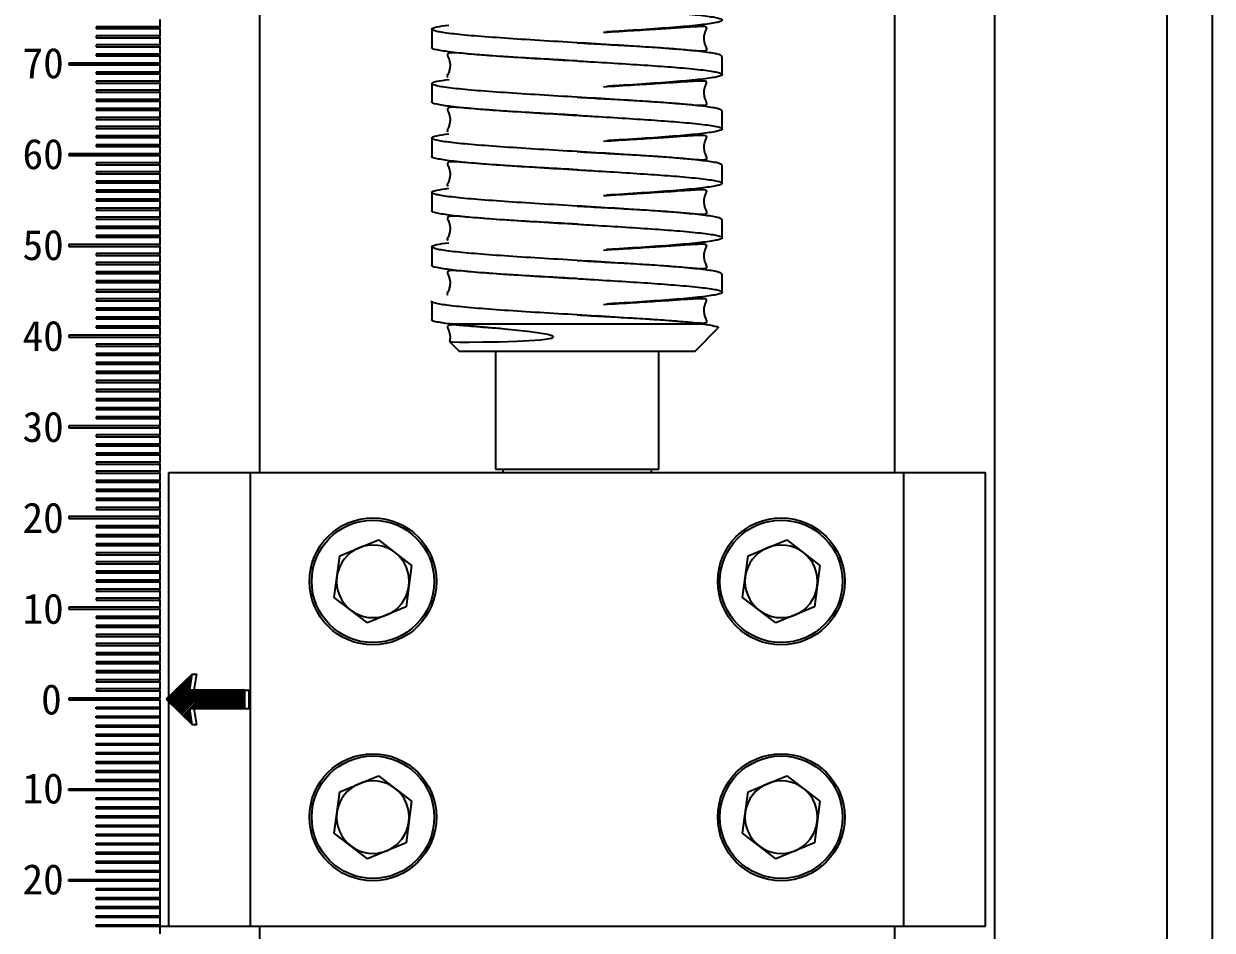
# Model space of a CAD drawing. Header units: millimetres. Extents: x 2312 to 3992, y 755 to 1943.
# Drawn here: x 3418.8 to 3497.2, y 1429.6 to 1489.4 of the extents above; entities that cross this region are included whole.
import ezdxf

# ---------------------------------------------------------------- set-up
doc = ezdxf.new("R2010")
doc.units = ezdxf.units.MM
doc.layers.add('AM_8', color=1, linetype='Continuous', lineweight=25)
doc.styles.get("Standard").update_dxf_attribs({"font": 'arial.ttf'})

msp = doc.modelspace()

# ---------------------------------------------------------------- hatches: boundary and pattern name
at = {"layer": 'AM_8'}
h = msp.add_hatch(dxfattribs=at)
h.set_pattern_fill('_U', color=256, scale=0.1, angle=45, style=0, pattern_type=0)
h.set_pattern_definition([(45, (-14354.35468, -4553.92175), (-0.0707106781, 0.0707106781), [])])
h.paths.add_polyline_path([(3429.906, 1446.524), (3428.189, 1444.859), (3429.906, 1443.195), (3429.744, 1444.261), (3433.372, 1444.261), (3433.372, 1445.458), (3429.744, 1445.458)])

# ---------------------------------------------------------------- linework, layer by layer
at = {"color": 7, "linetype": 'Continuous', "lineweight": 25}
for p, q in [((3494.196, 1513.111), (3494.196, 1369.471)), ((3497.189, 1513.111), (3497.189, 1369.471)), ((3482.825, 1503.499), (3482.825, 1386.265)), ((3434.346, 1502.338), (3434.346, 1459.822)), ((3476.241, 1502.338), (3476.241, 1459.822)), ((3427.763, 1489.71), (3427.763, 1489.231)), ((3427.763, 1489.231), (3423.573, 1489.231)), ((3423.573, 1489.231), (3423.573, 1489.111)), ((3423.573, 1489.111), (3427.763, 1489.111)), ((3427.763, 1489.111), (3427.763, 1489.231)), ((3427.763, 1489.111), (3427.763, 1488.633)), ((3445.718, 1489.076), (3445.718, 1487.879)), ((3427.763, 1488.633), (3423.573, 1488.633)), ((3423.573, 1488.633), (3423.573, 1488.513)), ((3423.573, 1488.513), (3427.763, 1488.513)), ((3427.763, 1488.034), (3423.573, 1488.034)), ((3423.573, 1488.034), (3423.573, 1487.914)), ((3423.573, 1487.914), (3427.763, 1487.914)), ((3427.763, 1488.513), (3427.763, 1488.633)), ((3427.763, 1488.513), (3427.763, 1488.034)), ((3427.763, 1487.914), (3427.763, 1488.034)), ((3427.763, 1487.914), (3427.763, 1487.436)), ((3427.763, 1487.436), (3423.573, 1487.436)), ((3423.573, 1487.436), (3423.573, 1487.316)), ((3423.573, 1487.316), (3427.763, 1487.316)), ((3427.763, 1487.316), (3427.763, 1487.436)), ((3427.763, 1487.316), (3427.763, 1486.837)), ((3464.87, 1486.084), (3464.87, 1487.281)), ((3427.763, 1486.837), (3421.778, 1486.837)), ((3421.778, 1486.837), (3421.778, 1486.717)), ((3421.778, 1486.717), (3427.763, 1486.717)), ((3427.763, 1486.717), (3427.763, 1486.837)), ((3427.763, 1486.717), (3427.763, 1486.239)), ((3427.763, 1486.239), (3423.573, 1486.239)), ((3423.573, 1486.239), (3423.573, 1486.119)), ((3423.573, 1486.119), (3427.763, 1486.119)), ((3427.763, 1485.64), (3423.573, 1485.64)), ((3423.573, 1485.64), (3423.573, 1485.52)), ((3427.763, 1486.119), (3427.763, 1486.239)), ((3427.763, 1486.119), (3427.763, 1485.64)), ((3427.763, 1485.52), (3427.763, 1485.64)), ((3423.573, 1485.52), (3427.763, 1485.52)), ((3427.763, 1485.042), (3423.573, 1485.042)), ((3423.573, 1485.042), (3423.573, 1484.922)), ((3423.573, 1484.922), (3427.763, 1484.922)), ((3427.763, 1485.52), (3427.763, 1485.042)), ((3427.763, 1484.922), (3427.763, 1485.042)), ((3427.763, 1484.922), (3427.763, 1484.443)), ((3445.718, 1485.485), (3445.718, 1484.288)), ((3427.763, 1484.443), (3423.573, 1484.443)), ((3423.573, 1484.443), (3423.573, 1484.323)), ((3423.573, 1484.323), (3427.763, 1484.323)), ((3427.763, 1484.323), (3427.763, 1484.443)), ((3427.763, 1484.323), (3427.763, 1483.845)), ((3427.763, 1483.845), (3423.573, 1483.845)), ((3423.573, 1483.845), (3423.573, 1483.725)), ((3423.573, 1483.725), (3427.763, 1483.725)), ((3427.763, 1483.246), (3423.573, 1483.246)), ((3423.573, 1483.246), (3423.573, 1483.126)), ((3427.763, 1483.725), (3427.763, 1483.845)), ((3427.763, 1483.725), (3427.763, 1483.246)), ((3427.763, 1483.126), (3427.763, 1483.246)), ((3464.87, 1482.493), (3464.87, 1483.69)), ((3423.573, 1483.126), (3427.763, 1483.126)), ((3427.763, 1482.648), (3423.573, 1482.648)), ((3423.573, 1482.648), (3423.573, 1482.528)), ((3423.573, 1482.528), (3427.763, 1482.528)), ((3427.763, 1483.126), (3427.763, 1482.648)), ((3427.763, 1482.528), (3427.763, 1482.648)), ((3427.763, 1482.528), (3427.763, 1482.049)), ((3427.763, 1482.049), (3423.573, 1482.049)), ((3423.573, 1482.049), (3423.573, 1481.929)), ((3423.573, 1481.929), (3427.763, 1481.929)), ((3427.763, 1481.929), (3427.763, 1482.049)), ((3427.763, 1481.929), (3427.763, 1481.451)), ((3445.718, 1481.894), (3445.718, 1480.697)), ((3427.763, 1480.852), (3421.778, 1480.852)), ((3421.778, 1480.852), (3421.778, 1480.732)), ((3427.763, 1481.451), (3423.573, 1481.451)), ((3423.573, 1481.451), (3423.573, 1481.331)), ((3423.573, 1481.331), (3427.763, 1481.331)), ((3427.763, 1481.331), (3427.763, 1481.451)), ((3427.763, 1481.331), (3427.763, 1480.852)), ((3427.763, 1480.732), (3427.763, 1480.852)), ((3421.778, 1480.732), (3427.763, 1480.732)), ((3427.763, 1480.254), (3423.573, 1480.254)), ((3423.573, 1480.254), (3423.573, 1480.134)), ((3423.573, 1480.134), (3427.763, 1480.134)), ((3427.763, 1480.732), (3427.763, 1480.254)), ((3427.763, 1480.134), (3427.763, 1480.254)), ((3427.763, 1480.134), (3427.763, 1479.655)), ((3464.87, 1478.902), (3464.87, 1480.099)), ((3427.763, 1479.655), (3423.573, 1479.655)), ((3423.573, 1479.655), (3423.573, 1479.535)), ((3423.573, 1479.535), (3427.763, 1479.535)), ((3427.763, 1479.535), (3427.763, 1479.655)), ((3427.763, 1479.535), (3427.763, 1479.057)), ((3427.763, 1479.057), (3423.573, 1479.057)), ((3423.573, 1479.057), (3423.573, 1478.937)), ((3423.573, 1478.937), (3427.763, 1478.937)), ((3427.763, 1478.937), (3427.763, 1479.057)), ((3427.763, 1478.937), (3427.763, 1478.458)), ((3427.763, 1478.458), (3423.573, 1478.458)), ((3423.573, 1478.458), (3423.573, 1478.338)), ((3423.573, 1478.338), (3427.763, 1478.338)), ((3427.763, 1477.86), (3423.573, 1477.86)), ((3423.573, 1477.86), (3423.573, 1477.74)), ((3423.573, 1477.74), (3427.763, 1477.74)), ((3427.763, 1478.338), (3427.763, 1478.458)), ((3427.763, 1478.338), (3427.763, 1477.86)), ((3427.763, 1477.74), (3427.763, 1477.86)), ((3427.763, 1477.74), (3427.763, 1477.261)), ((3445.718, 1478.303), (3445.718, 1477.106)), ((3427.763, 1477.261), (3423.573, 1477.261)), ((3423.573, 1477.261), (3423.573, 1477.141)), ((3423.573, 1477.141), (3427.763, 1477.141)), ((3427.763, 1477.141), (3427.763, 1477.261)), ((3427.763, 1477.141), (3427.763, 1476.663)), ((3427.763, 1476.663), (3423.573, 1476.663)), ((3423.573, 1476.663), (3423.573, 1476.543)), ((3423.573, 1476.543), (3427.763, 1476.543)), ((3427.763, 1476.543), (3427.763, 1476.663)), ((3427.763, 1476.543), (3427.763, 1476.064)), ((3464.87, 1475.311), (3464.87, 1476.508)), ((3427.763, 1476.064), (3423.573, 1476.064)), ((3423.573, 1476.064), (3423.573, 1475.944)), ((3423.573, 1475.944), (3427.763, 1475.944)), ((3427.763, 1475.466), (3423.573, 1475.466)), ((3423.573, 1475.466), (3423.573, 1475.346)), ((3423.573, 1475.346), (3427.763, 1475.346)), ((3427.763, 1475.944), (3427.763, 1476.064)), ((3427.763, 1475.944), (3427.763, 1475.466)), ((3427.763, 1475.346), (3427.763, 1475.466)), ((3427.763, 1475.346), (3427.763, 1474.867)), ((3427.763, 1474.867), (3421.778, 1474.867)), ((3421.778, 1474.867), (3421.778, 1474.747)), ((3421.778, 1474.747), (3427.763, 1474.747)), ((3427.763, 1474.747), (3427.763, 1474.867)), ((3427.763, 1474.747), (3427.763, 1474.269)), ((3445.718, 1474.712), (3445.718, 1473.515)), ((3427.763, 1474.269), (3423.573, 1474.269)), ((3423.573, 1474.269), (3423.573, 1474.149)), ((3423.573, 1474.149), (3427.763, 1474.149)), ((3427.763, 1474.149), (3427.763, 1474.269)), ((3427.763, 1474.149), (3427.763, 1473.67)), ((3427.763, 1473.67), (3423.573, 1473.67)), ((3423.573, 1473.67), (3423.573, 1473.55)), ((3423.573, 1473.55), (3427.763, 1473.55)), ((3427.763, 1473.072), (3423.573, 1473.072)), ((3423.573, 1473.072), (3423.573, 1472.952)), ((3427.763, 1473.55), (3427.763, 1473.67)), ((3427.763, 1473.55), (3427.763, 1473.072)), ((3427.763, 1472.952), (3427.763, 1473.072)), ((3423.573, 1472.952), (3427.763, 1472.952)), ((3427.763, 1472.473), (3423.573, 1472.473)), ((3423.573, 1472.473), (3423.573, 1472.353)), ((3423.573, 1472.353), (3427.763, 1472.353)), ((3427.763, 1472.952), (3427.763, 1472.473)), ((3427.763, 1472.353), (3427.763, 1472.473)), ((3427.763, 1472.353), (3427.763, 1471.875)), ((3464.87, 1471.72), (3464.87, 1472.917)), ((3427.763, 1471.875), (3423.573, 1471.875)), ((3423.573, 1471.875), (3423.573, 1471.755)), ((3423.573, 1471.755), (3427.763, 1471.755)), ((3427.763, 1471.755), (3427.763, 1471.875)), ((3427.763, 1471.755), (3427.763, 1471.276)), ((3427.763, 1471.276), (3423.573, 1471.276)), ((3423.573, 1471.276), (3423.573, 1471.156)), ((3423.573, 1471.156), (3427.763, 1471.156)), ((3427.763, 1470.678), (3423.573, 1470.678)), ((3423.573, 1470.678), (3423.573, 1470.558)), ((3427.763, 1471.156), (3427.763, 1471.276)), ((3427.763, 1471.156), (3427.763, 1470.678)), ((3427.763, 1470.558), (3427.763, 1470.678)), ((3445.718, 1471.121), (3445.718, 1469.924)), ((3423.573, 1470.558), (3427.763, 1470.558)), ((3427.763, 1470.079), (3423.573, 1470.079)), ((3423.573, 1470.079), (3423.573, 1469.959)), ((3423.573, 1469.959), (3427.763, 1469.959)), ((3427.763, 1470.558), (3427.763, 1470.079)), ((3427.763, 1469.959), (3427.763, 1470.079)), ((3427.763, 1469.959), (3427.763, 1469.481)), ((3427.763, 1469.481), (3423.573, 1469.481)), ((3423.573, 1469.481), (3423.573, 1469.361)), ((3423.573, 1469.361), (3427.763, 1469.361)), ((3427.763, 1469.361), (3427.763, 1469.481)), ((3427.763, 1469.361), (3427.763, 1468.882)), ((3446.998, 1469.626), (3463.585, 1469.626)), ((3463.074, 1467.83), (3464.584, 1469.34)), ((3427.763, 1468.882), (3421.778, 1468.882)), ((3421.778, 1468.882), (3421.778, 1468.762)), ((3421.778, 1468.762), (3427.763, 1468.762)), ((3427.763, 1468.284), (3423.573, 1468.284)), ((3423.573, 1468.284), (3423.573, 1468.164)), ((3427.763, 1468.762), (3427.763, 1468.882)), ((3427.763, 1468.762), (3427.763, 1468.284)), ((3427.763, 1468.164), (3427.763, 1468.284)), ((3446.896, 1468.448), (3447.513, 1467.83)), ((3423.573, 1468.164), (3427.763, 1468.164)), ((3427.763, 1467.685), (3423.573, 1467.685)), ((3423.573, 1467.685), (3423.573, 1467.565)), ((3423.573, 1467.565), (3427.763, 1467.565)), ((3427.763, 1468.164), (3427.763, 1467.685)), ((3427.763, 1467.565), (3427.763, 1467.685)), ((3427.763, 1467.565), (3427.763, 1467.087)), ((3447.513, 1467.83), (3455.294, 1467.83)), ((3449.907, 1467.83), (3449.907, 1460.05)), ((3455.294, 1467.83), (3463.074, 1467.83)), ((3460.68, 1460.05), (3460.68, 1467.83)), ((3427.763, 1467.087), (3423.573, 1467.087)), ((3423.573, 1467.087), (3423.573, 1466.967)), ((3423.573, 1466.967), (3427.763, 1466.967)), ((3427.763, 1466.967), (3427.763, 1467.087)), ((3427.763, 1466.967), (3427.763, 1466.488)), ((3427.763, 1466.488), (3423.573, 1466.488)), ((3423.573, 1466.488), (3423.573, 1466.368)), ((3423.573, 1466.368), (3427.763, 1466.368)), ((3427.763, 1466.368), (3427.763, 1466.488)), ((3427.763, 1466.368), (3427.763, 1465.89)), ((3427.763, 1465.89), (3423.573, 1465.89)), ((3423.573, 1465.89), (3423.573, 1465.77)), ((3423.573, 1465.77), (3427.763, 1465.77)), ((3427.763, 1465.291), (3423.573, 1465.291)), ((3423.573, 1465.291), (3423.573, 1465.171)), ((3423.573, 1465.171), (3427.763, 1465.171)), ((3427.763, 1465.77), (3427.763, 1465.89)), ((3427.763, 1465.77), (3427.763, 1465.291)), ((3427.763, 1465.171), (3427.763, 1465.291)), ((3427.763, 1465.171), (3427.763, 1464.693)), ((3427.763, 1464.693), (3423.573, 1464.693)), ((3423.573, 1464.693), (3423.573, 1464.573)), ((3423.573, 1464.573), (3427.763, 1464.573)), ((3427.763, 1464.573), (3427.763, 1464.693)), ((3427.763, 1464.573), (3427.763, 1464.094)), ((3427.763, 1464.094), (3423.573, 1464.094)), ((3423.573, 1464.094), (3423.573, 1463.974)), ((3423.573, 1463.974), (3427.763, 1463.974)), ((3427.763, 1463.974), (3427.763, 1464.094)), ((3427.763, 1463.974), (3427.763, 1463.496)), ((3427.763, 1462.897), (3421.778, 1462.897)), ((3421.778, 1462.897), (3421.778, 1462.777)), ((3427.763, 1463.496), (3423.573, 1463.496)), ((3423.573, 1463.496), (3423.573, 1463.376)), ((3423.573, 1463.376), (3427.763, 1463.376)), ((3427.763, 1463.376), (3427.763, 1463.496)), ((3427.763, 1463.376), (3427.763, 1462.897)), ((3427.763, 1462.777), (3427.763, 1462.897)), ((3421.778, 1462.777), (3427.763, 1462.777)), ((3427.763, 1462.299), (3423.573, 1462.299)), ((3423.573, 1462.299), (3423.573, 1462.179)), ((3423.573, 1462.179), (3427.763, 1462.179)), ((3427.763, 1462.777), (3427.763, 1462.299)), ((3427.763, 1462.179), (3427.763, 1462.299)), ((3427.763, 1462.179), (3427.763, 1461.7)), ((3427.763, 1461.7), (3423.573, 1461.7)), ((3423.573, 1461.7), (3423.573, 1461.58)), ((3423.573, 1461.58), (3427.763, 1461.58)), ((3427.763, 1461.58), (3427.763, 1461.7)), ((3427.763, 1461.58), (3427.763, 1461.102)), ((3427.763, 1461.102), (3423.573, 1461.102)), ((3423.573, 1461.102), (3423.573, 1460.982)), ((3423.573, 1460.982), (3427.763, 1460.982)), ((3427.763, 1460.503), (3423.573, 1460.503)), ((3423.573, 1460.503), (3423.573, 1460.383)), ((3427.763, 1460.982), (3427.763, 1461.102)), ((3427.763, 1460.982), (3427.763, 1460.503)), ((3427.763, 1460.383), (3427.763, 1460.503)), ((3423.573, 1460.383), (3427.763, 1460.383)), ((3427.763, 1459.905), (3423.573, 1459.905)), ((3423.573, 1459.905), (3423.573, 1459.785)), ((3423.573, 1459.785), (3427.763, 1459.785)), ((3427.763, 1460.383), (3427.763, 1459.905)), ((3427.763, 1459.785), (3427.763, 1459.905)), ((3427.763, 1459.785), (3427.763, 1459.306)), ((3428.361, 1445.027), (3428.361, 1459.822)), ((3428.361, 1459.822), (3433.748, 1459.822)), ((3433.748, 1429.897), (3433.748, 1459.822)), ((3433.748, 1459.822), (3476.84, 1459.822)), ((3449.907, 1460.05), (3455.294, 1460.05)), ((3450.386, 1460.05), (3450.386, 1459.75)), ((3455.294, 1460.05), (3460.68, 1460.05)), ((3460.202, 1459.75), (3460.202, 1460.05)), ((3476.84, 1429.897), (3476.84, 1459.822)), ((3476.84, 1459.822), (3482.226, 1459.822)), ((3482.226, 1429.897), (3482.226, 1459.822)), ((3427.763, 1459.306), (3423.573, 1459.306)), ((3423.573, 1459.306), (3423.573, 1459.186)), ((3423.573, 1459.186), (3427.763, 1459.186)), ((3427.763, 1459.186), (3427.763, 1459.306)), ((3427.763, 1459.186), (3427.763, 1458.708)), ((3427.763, 1458.708), (3423.573, 1458.708)), ((3423.573, 1458.708), (3423.573, 1458.588)), ((3423.573, 1458.588), (3427.763, 1458.588)), ((3427.763, 1458.109), (3423.573, 1458.109)), ((3423.573, 1458.109), (3423.573, 1457.989)), ((3427.763, 1458.588), (3427.763, 1458.708)), ((3427.763, 1458.588), (3427.763, 1458.109)), ((3427.763, 1457.989), (3427.763, 1458.109)), ((3423.573, 1457.989), (3427.763, 1457.989)), ((3427.763, 1457.511), (3423.573, 1457.511)), ((3423.573, 1457.511), (3423.573, 1457.391)), ((3423.573, 1457.391), (3427.763, 1457.391)), ((3427.763, 1457.989), (3427.763, 1457.511)), ((3427.763, 1457.391), (3427.763, 1457.511)), ((3427.763, 1457.391), (3427.763, 1456.912)), ((3427.763, 1456.912), (3421.778, 1456.912)), ((3421.778, 1456.912), (3421.778, 1456.792)), ((3421.778, 1456.792), (3427.763, 1456.792)), ((3427.763, 1456.792), (3427.763, 1456.912)), ((3427.763, 1456.792), (3427.763, 1456.314)), ((3427.763, 1456.314), (3423.573, 1456.314)), ((3423.573, 1456.314), (3423.573, 1456.194)), ((3423.573, 1456.194), (3427.763, 1456.194)), ((3427.763, 1456.194), (3427.763, 1456.314)), ((3427.763, 1456.194), (3427.763, 1455.715)), ((3427.763, 1455.715), (3423.573, 1455.715)), ((3423.573, 1455.715), (3423.573, 1455.595)), ((3423.573, 1455.595), (3427.763, 1455.595)), ((3427.763, 1455.117), (3423.573, 1455.117)), ((3423.573, 1455.117), (3423.573, 1454.997)), ((3423.573, 1454.997), (3427.763, 1454.997)), ((3427.763, 1455.595), (3427.763, 1455.715)), ((3427.763, 1455.595), (3427.763, 1455.117)), ((3427.763, 1454.997), (3427.763, 1455.117)), ((3427.763, 1454.997), (3427.763, 1454.518)), ((3439.636, 1454.325), (3442.191, 1455.38)), ((3442.191, 1455.38), (3444.382, 1453.695)), ((3466.569, 1454.325), (3469.123, 1455.38)), ((3469.123, 1455.38), (3471.315, 1453.695)), ((3427.763, 1454.518), (3423.573, 1454.518)), ((3423.573, 1454.518), (3423.573, 1454.398)), ((3423.573, 1454.398), (3427.763, 1454.398)), ((3427.763, 1454.398), (3427.763, 1454.518)), ((3427.763, 1454.398), (3427.763, 1453.92)), ((3439.273, 1451.584), (3439.636, 1454.325)), ((3466.205, 1451.584), (3466.569, 1454.325)), ((3427.763, 1453.92), (3423.573, 1453.92)), ((3423.573, 1453.92), (3423.573, 1453.8)), ((3423.573, 1453.8), (3427.763, 1453.8)), ((3427.763, 1453.8), (3427.763, 1453.92)), ((3427.763, 1453.8), (3427.763, 1453.321)), ((3444.382, 1453.695), (3444.019, 1450.955)), ((3471.315, 1453.695), (3470.952, 1450.955)), ((3427.763, 1453.321), (3423.573, 1453.321)), ((3423.573, 1453.321), (3423.573, 1453.201)), ((3423.573, 1453.201), (3427.763, 1453.201)), ((3427.763, 1452.723), (3423.573, 1452.723)), ((3423.573, 1452.723), (3423.573, 1452.603)), ((3423.573, 1452.603), (3427.763, 1452.603)), ((3427.763, 1453.201), (3427.763, 1453.321)), ((3427.763, 1453.201), (3427.763, 1452.723)), ((3427.763, 1452.603), (3427.763, 1452.723)), ((3427.763, 1452.603), (3427.763, 1452.124)), ((3427.763, 1452.124), (3423.573, 1452.124)), ((3423.573, 1452.124), (3423.573, 1452.004)), ((3423.573, 1452.004), (3427.763, 1452.004)), ((3427.763, 1452.004), (3427.763, 1452.124)), ((3427.763, 1452.004), (3427.763, 1451.526)), ((3427.763, 1451.526), (3423.573, 1451.526)), ((3423.573, 1451.526), (3423.573, 1451.406)), ((3423.573, 1451.406), (3427.763, 1451.406)), ((3427.763, 1451.406), (3427.763, 1451.526)), ((3427.763, 1451.406), (3427.763, 1450.927)), ((3441.464, 1449.899), (3439.273, 1451.584)), ((3468.397, 1449.899), (3466.205, 1451.584)), ((3427.763, 1450.927), (3421.778, 1450.927)), ((3421.778, 1450.927), (3421.778, 1450.807)), ((3421.778, 1450.807), (3427.763, 1450.807)), ((3427.763, 1450.329), (3423.573, 1450.329)), ((3423.573, 1450.329), (3423.573, 1450.209)), ((3427.763, 1450.807), (3427.763, 1450.927)), ((3427.763, 1450.807), (3427.763, 1450.329)), ((3427.763, 1450.209), (3427.763, 1450.329)), ((3444.019, 1450.955), (3441.464, 1449.899)), ((3470.952, 1450.955), (3468.397, 1449.899)), ((3423.573, 1450.209), (3427.763, 1450.209)), ((3427.763, 1449.73), (3423.573, 1449.73)), ((3423.573, 1449.73), (3423.573, 1449.61)), ((3423.573, 1449.61), (3427.763, 1449.61)), ((3427.763, 1450.209), (3427.763, 1449.73)), ((3427.763, 1449.61), (3427.763, 1449.73)), ((3427.763, 1449.61), (3427.763, 1449.132)), ((3427.763, 1449.132), (3423.573, 1449.132)), ((3423.573, 1449.132), (3423.573, 1449.012)), ((3423.573, 1449.012), (3427.763, 1449.012)), ((3427.763, 1449.012), (3427.763, 1449.132)), ((3427.763, 1449.012), (3427.763, 1448.533)), ((3427.763, 1448.533), (3423.573, 1448.533)), ((3423.573, 1448.533), (3423.573, 1448.413)), ((3423.573, 1448.413), (3427.763, 1448.413)), ((3427.763, 1447.935), (3423.573, 1447.935)), ((3423.573, 1447.935), (3423.573, 1447.815)), ((3427.763, 1448.413), (3427.763, 1448.533)), ((3427.763, 1448.413), (3427.763, 1447.935)), ((3427.763, 1447.815), (3427.763, 1447.935)), ((3423.573, 1447.815), (3427.763, 1447.815)), ((3427.763, 1447.336), (3423.573, 1447.336)), ((3423.573, 1447.336), (3423.573, 1447.216)), ((3423.573, 1447.216), (3427.763, 1447.216)), ((3427.763, 1447.815), (3427.763, 1447.336)), ((3427.763, 1447.216), (3427.763, 1447.336)), ((3427.763, 1447.216), (3427.763, 1446.738)), ((3427.763, 1446.738), (3423.573, 1446.738)), ((3423.573, 1446.738), (3423.573, 1446.618)), ((3423.573, 1446.618), (3427.763, 1446.618)), ((3427.763, 1446.618), (3427.763, 1446.738)), ((3427.763, 1446.618), (3427.763, 1446.139)), ((3429.906, 1446.524), (3428.189, 1444.859)), ((3429.744, 1445.458), (3429.906, 1446.524)), ((3429.906, 1446.524), (3430.206, 1446.524)), ((3430.043, 1445.458), (3430.206, 1446.524)), ((3427.763, 1446.139), (3423.573, 1446.139)), ((3423.573, 1446.139), (3423.573, 1446.019)), ((3423.573, 1446.019), (3427.763, 1446.019)), ((3427.763, 1446.019), (3427.763, 1446.139)), ((3427.763, 1446.019), (3427.763, 1445.541)), ((3427.763, 1444.942), (3421.778, 1444.942)), ((3421.778, 1444.942), (3421.778, 1444.822)), ((3421.778, 1444.822), (3427.763, 1444.822)), ((3427.763, 1445.541), (3423.573, 1445.541)), ((3423.573, 1445.541), (3423.573, 1445.421)), ((3423.573, 1445.421), (3427.763, 1445.421)), ((3427.763, 1445.421), (3427.763, 1445.541)), ((3427.763, 1445.421), (3427.763, 1444.942)), ((3427.763, 1444.822), (3427.763, 1444.942)), ((3427.763, 1444.822), (3427.763, 1444.344)), ((3428.189, 1444.859), (3429.906, 1443.195)), ((3433.372, 1445.458), (3429.744, 1445.458)), ((3433.372, 1444.261), (3433.372, 1445.458)), ((3433.372, 1445.458), (3433.671, 1445.458)), ((3433.671, 1444.261), (3433.671, 1445.458)), ((3423.573, 1444.344), (3427.763, 1444.344)), ((3423.573, 1444.224), (3423.573, 1444.344)), ((3427.763, 1444.224), (3423.573, 1444.224)), ((3427.763, 1444.344), (3427.763, 1444.224)), ((3427.763, 1444.224), (3427.763, 1443.745)), ((3428.361, 1429.897), (3428.361, 1444.692)), ((3429.744, 1444.261), (3433.372, 1444.261)), ((3429.906, 1443.195), (3429.744, 1444.261)), ((3430.206, 1443.195), (3430.043, 1444.261)), ((3433.372, 1444.261), (3433.671, 1444.261)), ((3423.573, 1443.745), (3427.763, 1443.745)), ((3423.573, 1443.625), (3423.573, 1443.745)), ((3427.763, 1443.625), (3423.573, 1443.625)), ((3427.763, 1443.745), (3427.763, 1443.625)), ((3427.763, 1443.625), (3427.763, 1443.147)), ((3423.573, 1443.147), (3427.763, 1443.147)), ((3423.573, 1443.027), (3423.573, 1443.147)), ((3427.763, 1443.027), (3423.573, 1443.027)), ((3423.573, 1442.548), (3427.763, 1442.548)), ((3423.573, 1442.428), (3423.573, 1442.548)), ((3427.763, 1442.428), (3423.573, 1442.428)), ((3427.763, 1443.147), (3427.763, 1443.027)), ((3427.763, 1443.027), (3427.763, 1442.548)), ((3427.763, 1442.548), (3427.763, 1442.428)), ((3427.763, 1442.428), (3427.763, 1441.95)), ((3429.906, 1443.195), (3430.206, 1443.195)), ((3423.573, 1441.95), (3427.763, 1441.95)), ((3423.573, 1441.83), (3423.573, 1441.95)), ((3427.763, 1441.83), (3423.573, 1441.83)), ((3427.763, 1441.95), (3427.763, 1441.83)), ((3427.763, 1441.83), (3427.763, 1441.351)), ((3423.573, 1441.351), (3427.763, 1441.351)), ((3423.573, 1441.231), (3423.573, 1441.351)), ((3427.763, 1441.231), (3423.573, 1441.231)), ((3427.763, 1441.351), (3427.763, 1441.231)), ((3427.763, 1441.231), (3427.763, 1440.753)), ((3423.573, 1440.753), (3427.763, 1440.753)), ((3423.573, 1440.633), (3423.573, 1440.753)), ((3427.763, 1440.633), (3423.573, 1440.633)), ((3423.573, 1440.154), (3427.763, 1440.154)), ((3423.573, 1440.034), (3423.573, 1440.154)), ((3427.763, 1440.753), (3427.763, 1440.633)), ((3427.763, 1440.633), (3427.763, 1440.154)), ((3427.763, 1440.154), (3427.763, 1440.034)), ((3427.763, 1440.034), (3423.573, 1440.034)), ((3423.573, 1439.556), (3427.763, 1439.556)), ((3423.573, 1439.436), (3423.573, 1439.556)), ((3427.763, 1439.436), (3423.573, 1439.436)), ((3427.763, 1440.034), (3427.763, 1439.556)), ((3427.763, 1439.556), (3427.763, 1439.436)), ((3427.763, 1439.436), (3427.763, 1438.957)), ((3439.636, 1438.764), (3442.191, 1439.819)), ((3442.191, 1439.819), (3444.382, 1438.134)), ((3466.569, 1438.764), (3469.123, 1439.819)), ((3469.123, 1439.819), (3471.315, 1438.134)), ((3421.778, 1438.957), (3427.763, 1438.957)), ((3421.778, 1438.837), (3421.778, 1438.957)), ((3427.763, 1438.837), (3421.778, 1438.837)), ((3427.763, 1438.957), (3427.763, 1438.837)), ((3427.763, 1438.837), (3427.763, 1438.359)), ((3439.273, 1436.023), (3439.636, 1438.764)), ((3466.205, 1436.023), (3466.569, 1438.764)), ((3423.573, 1438.359), (3427.763, 1438.359)), ((3423.573, 1438.239), (3423.573, 1438.359)), ((3427.763, 1438.239), (3423.573, 1438.239)), ((3423.573, 1437.76), (3427.763, 1437.76)), ((3423.573, 1437.64), (3423.573, 1437.76)), ((3427.763, 1438.359), (3427.763, 1438.239)), ((3427.763, 1438.239), (3427.763, 1437.76)), ((3427.763, 1437.76), (3427.763, 1437.64)), ((3444.382, 1438.134), (3444.019, 1435.394)), ((3471.315, 1438.134), (3470.952, 1435.394)), ((3427.763, 1437.64), (3423.573, 1437.64)), ((3423.573, 1437.162), (3427.763, 1437.162)), ((3423.573, 1437.042), (3423.573, 1437.162)), ((3427.763, 1437.042), (3423.573, 1437.042)), ((3427.763, 1437.64), (3427.763, 1437.162)), ((3427.763, 1437.162), (3427.763, 1437.042)), ((3427.763, 1437.042), (3427.763, 1436.563)), ((3423.573, 1436.563), (3427.763, 1436.563)), ((3423.573, 1436.443), (3423.573, 1436.563)), ((3427.763, 1436.443), (3423.573, 1436.443)), ((3427.763, 1436.563), (3427.763, 1436.443)), ((3427.763, 1436.443), (3427.763, 1435.965)), ((3423.573, 1435.965), (3427.763, 1435.965)), ((3423.573, 1435.845), (3423.573, 1435.965)), ((3427.763, 1435.845), (3423.573, 1435.845)), ((3423.573, 1435.366), (3427.763, 1435.366)), ((3423.573, 1435.246), (3423.573, 1435.366)), ((3427.763, 1435.965), (3427.763, 1435.845)), ((3427.763, 1435.845), (3427.763, 1435.366)), ((3427.763, 1435.366), (3427.763, 1435.246)), ((3441.464, 1434.338), (3439.273, 1436.023)), ((3444.019, 1435.394), (3441.464, 1434.338)), ((3468.397, 1434.338), (3466.205, 1436.023)), ((3470.952, 1435.394), (3468.397, 1434.338)), ((3427.763, 1435.246), (3423.573, 1435.246)), ((3423.573, 1434.768), (3427.763, 1434.768)), ((3423.573, 1434.648), (3423.573, 1434.768)), ((3427.763, 1434.648), (3423.573, 1434.648)), ((3427.763, 1435.246), (3427.763, 1434.768)), ((3427.763, 1434.768), (3427.763, 1434.648)), ((3427.763, 1434.648), (3427.763, 1434.169)), ((3423.573, 1434.169), (3427.763, 1434.169)), ((3423.573, 1434.049), (3423.573, 1434.169)), ((3427.763, 1434.049), (3423.573, 1434.049)), ((3427.763, 1434.169), (3427.763, 1434.049)), ((3427.763, 1434.049), (3427.763, 1433.571)), ((3423.573, 1433.571), (3427.763, 1433.571)), ((3423.573, 1433.451), (3423.573, 1433.571)), ((3427.763, 1433.451), (3423.573, 1433.451)), ((3427.763, 1433.571), (3427.763, 1433.451)), ((3427.763, 1433.451), (3427.763, 1432.972)), ((3421.778, 1432.972), (3427.763, 1432.972)), ((3421.778, 1432.852), (3421.778, 1432.972)), ((3427.763, 1432.852), (3421.778, 1432.852)), ((3423.573, 1432.374), (3427.763, 1432.374)), ((3423.573, 1432.254), (3423.573, 1432.374)), ((3427.763, 1432.254), (3423.573, 1432.254)), ((3427.763, 1432.972), (3427.763, 1432.852)), ((3427.763, 1432.852), (3427.763, 1432.374)), ((3427.763, 1432.374), (3427.763, 1432.254)), ((3427.763, 1432.254), (3427.763, 1431.775)), ((3423.573, 1431.775), (3427.763, 1431.775)), ((3423.573, 1431.655), (3423.573, 1431.775)), ((3427.763, 1431.655), (3423.573, 1431.655)), ((3427.763, 1431.775), (3427.763, 1431.655)), ((3427.763, 1431.655), (3427.763, 1431.177)), ((3423.573, 1431.177), (3427.763, 1431.177)), ((3423.573, 1431.057), (3423.573, 1431.177)), ((3427.763, 1431.057), (3423.573, 1431.057)), ((3427.763, 1431.177), (3427.763, 1431.057)), ((3427.763, 1431.057), (3427.763, 1430.578)), ((3423.573, 1430.578), (3427.763, 1430.578)), ((3423.573, 1430.458), (3423.573, 1430.578)), ((3427.763, 1430.458), (3423.573, 1430.458)), ((3423.573, 1429.98), (3427.763, 1429.98)), ((3423.573, 1429.86), (3423.573, 1429.98)), ((3427.763, 1430.578), (3427.763, 1430.458)), ((3427.763, 1430.458), (3427.763, 1429.98)), ((3427.763, 1429.98), (3427.763, 1429.86)), ((3427.763, 1429.897), (3482.226, 1429.897)), ((3428.361, 1429.897), (3433.748, 1429.897)), ((3434.346, 1429.897), (3434.346, 1387.426)), ((3476.241, 1429.897), (3476.241, 1387.426)), ((3476.84, 1429.897), (3482.226, 1429.897)), ((3427.763, 1429.86), (3423.573, 1429.86)), ((3427.763, 1429.86), (3427.763, 1429.381))]:
    msp.add_line(p, q, dxfattribs=at)
at = {"color": 7, "linetype": 'Continuous', "lineweight": 25, "flags": 128}
msp.add_lwpolyline([(3446.908, 1468.46), (3446.897, 1468.455), (3447.093, 1468.44), (3447.535, 1468.431), (3448.186, 1468.429), (3449.063, 1468.435), (3450.103, 1468.454), (3451.322, 1468.491), (3452.897, 1468.586), (3453.45, 1468.659), (3453.607, 1468.696), (3453.657, 1468.713), (3453.704, 1468.738), (3453.72, 1468.753), (3453.728, 1468.77), (3453.727, 1468.784), (3453.719, 1468.797), (3453.699, 1468.815), (3453.632, 1468.85), (3453.355, 1468.929), (3452.228, 1469.106), (3450.093, 1469.33), (3448.008, 1469.525), (3446.998, 1469.626), (3446.998, 1469.626)], dxfattribs=at)
at = {"color": 7, "linetype": 'Continuous', "lineweight": 25}
for centre, radius in [((3441.828, 1452.64), 4.19), ((3441.828, 1452.64), 4.04), ((3468.76, 1452.64), 4.19), ((3468.76, 1452.64), 4.04), ((3441.828, 1437.079), 4.189), ((3441.828, 1437.079), 4.04), ((3468.76, 1437.079), 4.189), ((3468.76, 1437.079), 4.04)]:
    msp.add_circle(centre, radius, dxfattribs=at)
for centre, start, end in [((3441.828, 1452.64), 52.44828, 112.44828), ((3468.76, 1452.64), 52.44828, 112.44828), ((3441.828, 1452.64), 112.44828, 172.44828), ((3441.828, 1452.64), 352.44828, 52.44828), ((3468.76, 1452.64), 112.44828, 172.44828), ((3468.76, 1452.64), 352.44828, 52.44828), ((3441.828, 1452.64), 172.44828, 232.44828), ((3468.76, 1452.64), 172.44828, 232.44828), ((3441.828, 1452.64), 292.44828, 352.44828), ((3468.76, 1452.64), 292.44828, 352.44828), ((3441.828, 1452.64), 232.44828, 292.44828), ((3468.76, 1452.64), 232.44828, 292.44828), ((3441.828, 1437.079), 112.44828, 172.44828), ((3441.828, 1437.079), 52.44828, 112.44828), ((3468.76, 1437.079), 112.44828, 172.44828), ((3468.76, 1437.079), 52.44828, 112.44828), ((3441.828, 1437.079), 352.44828, 52.44828), ((3468.76, 1437.079), 352.44828, 52.44828), ((3441.828, 1437.079), 172.44828, 232.44828), ((3468.76, 1437.079), 172.44828, 232.44828), ((3441.828, 1437.079), 292.44828, 352.44828), ((3468.76, 1437.079), 292.44828, 352.44828), ((3441.828, 1437.079), 232.44828, 292.44828), ((3468.76, 1437.079), 232.44828, 292.44828)]:
    msp.add_arc(centre, 2.394, start, end, dxfattribs=at)
for points, knots in [([(3445.718, 1491.47), (3445.718, 1491.47), (3445.609, 1491.42), (3445.989, 1491.322), (3446.892, 1491.171), (3448.449, 1491.022), (3450.45, 1490.873), (3452.786, 1490.722), (3454.841, 1490.601), (3456.761, 1490.485), (3458.526, 1490.378), (3460.45, 1490.251), (3462.22, 1490.117), (3463.682, 1489.974), (3464.65, 1489.826), (3464.98, 1489.674), (3464.65, 1489.527), (3463.682, 1489.375), (3462.144, 1489.226), (3460.131, 1489.077), (3458.427, 1488.966), (3457.419, 1488.906), (3457.243, 1488.895)], [0, 0, 0, 0, 0.000078, 0.05802, 0.116219, 0.17425, 0.23228, 0.290479, 0.348421, 0.375023, 0.424312, 0.473627, 0.522928, 0.581046, 0.639018, 0.697257, 0.7552, 0.813399, 0.871429, 0.929459, 0.987658, 1, 1, 1, 1]), ([(3464.869, 1487.281), (3464.806, 1487.331), (3464.679, 1487.432), (3463.673, 1487.58), (3462.144, 1487.73), (3460.137, 1487.88), (3457.8, 1488.028), (3455.295, 1488.18), (3452.786, 1488.328), (3450.451, 1488.479), (3448.445, 1488.628), (3446.906, 1488.777), (3445.935, 1488.928), (3445.618, 1489.076), (3445.883, 1489.219), (3446.539, 1489.309), (3446.836, 1489.35)], [0, 0, 0, 0, 0.0724783, 0.1447208, 0.2169559, 0.2893167, 0.361496, 0.434009, 0.5061518, 0.578614, 0.6508661, 0.7231181, 0.7955803, 0.8677231, 0.9402361, 1, 1, 1, 1]), ([(3455.293, 1488.18), (3455.899, 1488.144), (3457.111, 1488.074), (3458.848, 1487.981), (3460.461, 1487.883), (3461.88, 1487.778), (3463.003, 1487.673), (3463.652, 1487.626), (3463.85, 1487.672), (3463.861, 1487.779), (3463.83, 1487.874), (3463.764, 1488.014), (3463.717, 1488.156), (3463.673, 1488.34), (3463.664, 1488.561), (3463.708, 1488.769), (3463.739, 1488.866), (3463.775, 1488.961), (3463.821, 1489.061), (3463.853, 1489.155), (3463.823, 1489.219), (3463.679, 1489.249), (3463.355, 1489.247), (3462.786, 1489.216), (3461.902, 1489.156), (3460.651, 1489.072), (3459.011, 1488.969), (3457.715, 1488.889), (3457.032, 1488.847)], [0, 0, 0, 0, 0.066735, 0.133374, 0.200918, 0.269095, 0.336004, 0.396909, 0.450967, 0.475793, 0.498051, 0.514655, 0.521011, 0.526279, 0.541644, 0.548049, 0.551631, 0.556379, 0.570005, 0.589631, 0.615865, 0.649091, 0.689412, 0.736647, 0.791453, 0.853733, 0.923017, 1, 1, 1, 1]), ([(3445.718, 1487.879), (3445.718, 1487.879), (3445.609, 1487.829), (3445.989, 1487.731), (3446.892, 1487.58), (3448.449, 1487.431), (3450.45, 1487.282), (3452.786, 1487.131), (3454.841, 1487.01), (3456.761, 1486.894), (3458.526, 1486.787), (3460.45, 1486.66), (3462.22, 1486.526), (3463.682, 1486.383), (3464.65, 1486.235), (3464.98, 1486.083), (3464.65, 1485.936), (3463.682, 1485.784), (3462.144, 1485.635), (3460.131, 1485.486), (3458.427, 1485.375), (3457.419, 1485.315), (3457.243, 1485.304)], [0, 0, 0, 0, 0.000078, 0.05802, 0.116219, 0.17425, 0.23228, 0.290479, 0.348421, 0.375023, 0.424312, 0.473627, 0.522928, 0.581046, 0.639018, 0.697257, 0.7552, 0.813399, 0.871429, 0.929459, 0.987658, 1, 1, 1, 1]), ([(3455.293, 1486.983), (3454.58, 1487.022), (3453.137, 1487.103), (3451.088, 1487.218), (3449.241, 1487.337), (3447.742, 1487.473), (3446.905, 1487.542), (3446.699, 1487.435), (3446.761, 1487.298), (3446.852, 1487.063), (3446.892, 1486.928), (3446.919, 1486.755), (3446.915, 1486.574), (3446.883, 1486.398), (3446.825, 1486.218), (3446.749, 1486.056), (3446.704, 1485.956), (3446.77, 1485.934), (3446.798, 1485.925)], [0, 0, 0, 0, 0.126114, 0.2552756, 0.3866208, 0.519479, 0.6396053, 0.7460767, 0.8233041, 0.8329713, 0.8395511, 0.8525598, 0.8674865, 0.8769024, 0.8886457, 0.9212929, 0.9665357, 1, 1, 1, 1]), ([(3464.869, 1483.69), (3464.806, 1483.74), (3464.679, 1483.841), (3463.673, 1483.989), (3462.144, 1484.139), (3460.137, 1484.289), (3457.8, 1484.437), (3455.295, 1484.589), (3452.786, 1484.737), (3450.451, 1484.888), (3448.445, 1485.037), (3446.906, 1485.186), (3445.935, 1485.337), (3445.618, 1485.485), (3445.885, 1485.629), (3446.549, 1485.72), (3446.851, 1485.762)], [0, 0, 0, 0, 0.072393, 0.144551, 0.216701, 0.288977, 0.361071, 0.433499, 0.505557, 0.577934, 0.650101, 0.722268, 0.794645, 0.866703, 0.939131, 1, 1, 1, 1]), ([(3455.293, 1484.589), (3455.899, 1484.553), (3457.111, 1484.483), (3458.848, 1484.39), (3460.461, 1484.292), (3461.88, 1484.187), (3463.003, 1484.082), (3463.652, 1484.035), (3463.85, 1484.081), (3463.861, 1484.188), (3463.83, 1484.283), (3463.764, 1484.423), (3463.717, 1484.565), (3463.673, 1484.749), (3463.664, 1484.97), (3463.708, 1485.178), (3463.739, 1485.275), (3463.775, 1485.37), (3463.821, 1485.47), (3463.853, 1485.564), (3463.823, 1485.628), (3463.679, 1485.658), (3463.355, 1485.656), (3462.786, 1485.625), (3461.902, 1485.565), (3460.651, 1485.481), (3459.011, 1485.378), (3457.715, 1485.298), (3457.032, 1485.256)], [0, 0, 0, 0, 0.066735, 0.133374, 0.200918, 0.269095, 0.336004, 0.396909, 0.450967, 0.475793, 0.498051, 0.514655, 0.521011, 0.526279, 0.541644, 0.548049, 0.551631, 0.556379, 0.570005, 0.589631, 0.615865, 0.649091, 0.689412, 0.736647, 0.791453, 0.853733, 0.923017, 1, 1, 1, 1]), ([(3445.718, 1484.288), (3445.718, 1484.288), (3445.609, 1484.238), (3445.989, 1484.14), (3446.892, 1483.989), (3448.449, 1483.84), (3450.45, 1483.691), (3452.786, 1483.54), (3454.841, 1483.419), (3456.761, 1483.303), (3458.526, 1483.196), (3460.45, 1483.069), (3462.22, 1482.935), (3463.682, 1482.792), (3464.65, 1482.644), (3464.98, 1482.492), (3464.65, 1482.345), (3463.682, 1482.193), (3462.144, 1482.044), (3460.131, 1481.895), (3458.427, 1481.784), (3457.419, 1481.724), (3457.243, 1481.713)], [0, 0, 0, 0, 0.000078, 0.05802, 0.116219, 0.17425, 0.23228, 0.290479, 0.348421, 0.375023, 0.424312, 0.473627, 0.522928, 0.581046, 0.639018, 0.697257, 0.7552, 0.813399, 0.871429, 0.929459, 0.987658, 1, 1, 1, 1]), ([(3455.293, 1483.392), (3454.58, 1483.431), (3453.137, 1483.512), (3451.088, 1483.627), (3449.241, 1483.746), (3447.742, 1483.882), (3446.905, 1483.951), (3446.699, 1483.844), (3446.761, 1483.707), (3446.852, 1483.472), (3446.892, 1483.337), (3446.919, 1483.164), (3446.915, 1482.983), (3446.883, 1482.807), (3446.825, 1482.627), (3446.749, 1482.465), (3446.704, 1482.365), (3446.77, 1482.343), (3446.798, 1482.334)], [0, 0, 0, 0, 0.126114, 0.255276, 0.386621, 0.519479, 0.639605, 0.746077, 0.823304, 0.832971, 0.839551, 0.85256, 0.867487, 0.876902, 0.888646, 0.921293, 0.966536, 1, 1, 1, 1]), ([(3464.869, 1480.099), (3464.806, 1480.149), (3464.679, 1480.25), (3463.673, 1480.398), (3462.144, 1480.548), (3460.137, 1480.698), (3457.8, 1480.846), (3455.295, 1480.998), (3452.786, 1481.146), (3450.451, 1481.297), (3448.445, 1481.446), (3446.906, 1481.595), (3445.935, 1481.746), (3445.618, 1481.894), (3445.883, 1482.037), (3446.539, 1482.127), (3446.836, 1482.168)], [0, 0, 0, 0, 0.072478, 0.144721, 0.216956, 0.289317, 0.361496, 0.434009, 0.506152, 0.578614, 0.650866, 0.723118, 0.79558, 0.867723, 0.940236, 1, 1, 1, 1]), ([(3455.293, 1480.998), (3455.899, 1480.962), (3457.111, 1480.892), (3458.848, 1480.799), (3460.461, 1480.701), (3461.88, 1480.596), (3463.003, 1480.491), (3463.652, 1480.444), (3463.85, 1480.49), (3463.861, 1480.597), (3463.83, 1480.692), (3463.764, 1480.832), (3463.717, 1480.974), (3463.673, 1481.158), (3463.664, 1481.379), (3463.708, 1481.587), (3463.739, 1481.684), (3463.775, 1481.779), (3463.821, 1481.879), (3463.853, 1481.973), (3463.823, 1482.037), (3463.679, 1482.067), (3463.355, 1482.065), (3462.786, 1482.034), (3461.902, 1481.974), (3460.651, 1481.89), (3459.011, 1481.787), (3457.715, 1481.707), (3457.032, 1481.665)], [0, 0, 0, 0, 0.066735, 0.133374, 0.200918, 0.269095, 0.336004, 0.396909, 0.450967, 0.475793, 0.498051, 0.514655, 0.521011, 0.526279, 0.541644, 0.548049, 0.551631, 0.556379, 0.570005, 0.589631, 0.615865, 0.649091, 0.689412, 0.736647, 0.791453, 0.853733, 0.923017, 1, 1, 1, 1]), ([(3445.718, 1480.697), (3445.718, 1480.697), (3445.609, 1480.647), (3445.989, 1480.549), (3446.892, 1480.398), (3448.449, 1480.249), (3450.45, 1480.1), (3452.786, 1479.949), (3454.841, 1479.828), (3456.761, 1479.712), (3458.526, 1479.605), (3460.45, 1479.478), (3462.22, 1479.344), (3463.682, 1479.201), (3464.65, 1479.053), (3464.98, 1478.901), (3464.65, 1478.754), (3463.682, 1478.602), (3462.144, 1478.453), (3460.131, 1478.304), (3458.427, 1478.193), (3457.419, 1478.133), (3457.243, 1478.122)], [0, 0, 0, 0, 0.000078, 0.05802, 0.116219, 0.17425, 0.23228, 0.290479, 0.348421, 0.375023, 0.424312, 0.473627, 0.522928, 0.581046, 0.639018, 0.697257, 0.7552, 0.813399, 0.871429, 0.929459, 0.987658, 1, 1, 1, 1]), ([(3455.293, 1479.801), (3454.58, 1479.84), (3453.137, 1479.921), (3451.088, 1480.036), (3449.241, 1480.155), (3447.742, 1480.291), (3446.905, 1480.36), (3446.699, 1480.253), (3446.761, 1480.116), (3446.852, 1479.881), (3446.892, 1479.746), (3446.919, 1479.573), (3446.915, 1479.392), (3446.883, 1479.216), (3446.825, 1479.036), (3446.749, 1478.874), (3446.704, 1478.774), (3446.77, 1478.752), (3446.798, 1478.743)], [0, 0, 0, 0, 0.126114, 0.255276, 0.386621, 0.519479, 0.639605, 0.746077, 0.823304, 0.832971, 0.839551, 0.85256, 0.867487, 0.876902, 0.888646, 0.921293, 0.966536, 1, 1, 1, 1]), ([(3464.869, 1476.508), (3464.806, 1476.558), (3464.679, 1476.659), (3463.673, 1476.807), (3462.144, 1476.957), (3460.137, 1477.107), (3457.8, 1477.255), (3455.295, 1477.407), (3452.786, 1477.555), (3450.451, 1477.706), (3448.445, 1477.855), (3446.906, 1478.004), (3445.935, 1478.155), (3445.618, 1478.303), (3445.883, 1478.446), (3446.539, 1478.536), (3446.836, 1478.577)], [0, 0, 0, 0, 0.072478, 0.144721, 0.216956, 0.289317, 0.361496, 0.434009, 0.506152, 0.578614, 0.650866, 0.723118, 0.79558, 0.867723, 0.940236, 1, 1, 1, 1]), ([(3455.293, 1477.407), (3455.899, 1477.371), (3457.111, 1477.301), (3458.848, 1477.208), (3460.461, 1477.11), (3461.88, 1477.005), (3463.003, 1476.9), (3463.652, 1476.853), (3463.85, 1476.899), (3463.861, 1477.006), (3463.83, 1477.101), (3463.764, 1477.241), (3463.717, 1477.383), (3463.673, 1477.567), (3463.664, 1477.788), (3463.708, 1477.996), (3463.739, 1478.093), (3463.775, 1478.188), (3463.821, 1478.288), (3463.853, 1478.382), (3463.823, 1478.446), (3463.679, 1478.476), (3463.355, 1478.474), (3462.786, 1478.443), (3461.902, 1478.383), (3460.651, 1478.299), (3459.011, 1478.196), (3457.715, 1478.116), (3457.032, 1478.074)], [0, 0, 0, 0, 0.0667347, 0.133374, 0.2009177, 0.2690953, 0.3360044, 0.3969088, 0.4509665, 0.4757928, 0.4980507, 0.5146554, 0.5210108, 0.5262788, 0.5416438, 0.5480492, 0.5516309, 0.5563792, 0.5700047, 0.5896312, 0.6158648, 0.6490909, 0.689412, 0.7366471, 0.7914526, 0.8537334, 0.9230167, 1, 1, 1, 1]), ([(3445.718, 1477.106), (3445.718, 1477.106), (3445.609, 1477.056), (3445.989, 1476.958), (3446.892, 1476.807), (3448.449, 1476.658), (3450.45, 1476.509), (3452.786, 1476.358), (3454.841, 1476.237), (3456.761, 1476.121), (3458.526, 1476.014), (3460.45, 1475.887), (3462.22, 1475.753), (3463.682, 1475.61), (3464.65, 1475.462), (3464.98, 1475.31), (3464.65, 1475.163), (3463.682, 1475.011), (3462.144, 1474.862), (3460.131, 1474.713), (3458.427, 1474.602), (3457.419, 1474.542), (3457.243, 1474.531)], [0, 0, 0, 0, 0.000078, 0.05802, 0.116219, 0.17425, 0.23228, 0.290479, 0.348421, 0.375023, 0.424312, 0.473627, 0.522928, 0.581046, 0.639018, 0.697257, 0.7552, 0.813399, 0.871429, 0.929459, 0.987658, 1, 1, 1, 1]), ([(3455.293, 1476.21), (3454.58, 1476.249), (3453.137, 1476.33), (3451.088, 1476.445), (3449.241, 1476.564), (3447.742, 1476.7), (3446.905, 1476.769), (3446.699, 1476.662), (3446.761, 1476.525), (3446.852, 1476.29), (3446.892, 1476.155), (3446.919, 1475.982), (3446.915, 1475.801), (3446.883, 1475.625), (3446.825, 1475.445), (3446.749, 1475.283), (3446.704, 1475.183), (3446.77, 1475.161), (3446.798, 1475.152)], [0, 0, 0, 0, 0.126114, 0.255276, 0.386621, 0.519479, 0.639605, 0.746077, 0.823304, 0.832971, 0.839551, 0.85256, 0.867487, 0.876902, 0.888646, 0.921293, 0.966536, 1, 1, 1, 1]), ([(3464.869, 1472.917), (3464.806, 1472.967), (3464.679, 1473.068), (3463.673, 1473.216), (3462.144, 1473.366), (3460.137, 1473.516), (3457.8, 1473.664), (3455.295, 1473.816), (3452.786, 1473.964), (3450.451, 1474.115), (3448.445, 1474.264), (3446.906, 1474.413), (3445.935, 1474.564), (3445.618, 1474.712), (3445.883, 1474.855), (3446.539, 1474.945), (3446.836, 1474.986)], [0, 0, 0, 0, 0.0724783, 0.1447208, 0.2169559, 0.2893167, 0.361496, 0.434009, 0.5061518, 0.578614, 0.6508661, 0.7231181, 0.7955803, 0.8677231, 0.9402361, 1, 1, 1, 1]), ([(3455.293, 1473.816), (3455.899, 1473.78), (3457.111, 1473.71), (3458.848, 1473.617), (3460.461, 1473.519), (3461.88, 1473.414), (3463.003, 1473.309), (3463.652, 1473.262), (3463.85, 1473.308), (3463.861, 1473.415), (3463.83, 1473.51), (3463.764, 1473.65), (3463.717, 1473.792), (3463.673, 1473.976), (3463.664, 1474.197), (3463.708, 1474.405), (3463.739, 1474.502), (3463.775, 1474.597), (3463.821, 1474.697), (3463.853, 1474.791), (3463.823, 1474.855), (3463.679, 1474.885), (3463.355, 1474.883), (3462.786, 1474.852), (3461.902, 1474.792), (3460.651, 1474.708), (3459.011, 1474.605), (3457.715, 1474.525), (3457.032, 1474.483)], [0, 0, 0, 0, 0.0667347, 0.133374, 0.2009177, 0.2690953, 0.3360044, 0.3969088, 0.4509665, 0.4757928, 0.4980507, 0.5146554, 0.5210108, 0.5262788, 0.5416438, 0.5480492, 0.5516309, 0.5563792, 0.5700047, 0.5896312, 0.6158648, 0.6490909, 0.689412, 0.7366471, 0.7914526, 0.8537334, 0.9230167, 1, 1, 1, 1]), ([(3445.718, 1473.515), (3445.718, 1473.515), (3445.609, 1473.465), (3445.989, 1473.367), (3446.892, 1473.216), (3448.449, 1473.067), (3450.45, 1472.918), (3452.786, 1472.767), (3454.841, 1472.646), (3456.761, 1472.53), (3458.526, 1472.423), (3460.45, 1472.296), (3462.22, 1472.162), (3463.682, 1472.019), (3464.65, 1471.871), (3464.98, 1471.719), (3464.65, 1471.572), (3463.682, 1471.42), (3462.144, 1471.271), (3460.131, 1471.122), (3458.427, 1471.011), (3457.419, 1470.951), (3457.243, 1470.94)], [0, 0, 0, 0, 0.000078, 0.05802, 0.116219, 0.17425, 0.23228, 0.290479, 0.348421, 0.375023, 0.424312, 0.473627, 0.522928, 0.581046, 0.639018, 0.697257, 0.7552, 0.813399, 0.871429, 0.929459, 0.987658, 1, 1, 1, 1]), ([(3455.293, 1472.619), (3454.58, 1472.658), (3453.137, 1472.739), (3451.088, 1472.854), (3449.241, 1472.973), (3447.742, 1473.109), (3446.905, 1473.178), (3446.699, 1473.071), (3446.761, 1472.934), (3446.852, 1472.699), (3446.892, 1472.564), (3446.919, 1472.391), (3446.915, 1472.21), (3446.883, 1472.034), (3446.825, 1471.854), (3446.749, 1471.692), (3446.704, 1471.592), (3446.77, 1471.57), (3446.798, 1471.561)], [0, 0, 0, 0, 0.126114, 0.255276, 0.386621, 0.519479, 0.639605, 0.746077, 0.823304, 0.832971, 0.839551, 0.85256, 0.867487, 0.876902, 0.888646, 0.921293, 0.966536, 1, 1, 1, 1]), ([(3463.585, 1469.626), (3463.113, 1469.675), (3462.167, 1469.775), (3460.13, 1469.925), (3457.802, 1470.073), (3455.294, 1470.225), (3452.786, 1470.373), (3450.45, 1470.524), (3448.449, 1470.673), (3446.892, 1470.822), (3445.989, 1470.973), (3445.609, 1471.071), (3445.718, 1471.121), (3445.718, 1471.121)], [0, 0, 0, 0, 0.099897, 0.199967, 0.299786, 0.400067, 0.499836, 0.600046, 0.699966, 0.799886, 0.900097, 0.999866, 1, 1, 1, 1]), ([(3455.293, 1470.225), (3455.899, 1470.189), (3457.111, 1470.119), (3458.848, 1470.026), (3460.461, 1469.928), (3461.88, 1469.823), (3463.003, 1469.718), (3463.652, 1469.671), (3463.85, 1469.717), (3463.861, 1469.824), (3463.83, 1469.919), (3463.764, 1470.059), (3463.717, 1470.201), (3463.673, 1470.385), (3463.664, 1470.606), (3463.708, 1470.814), (3463.739, 1470.911), (3463.775, 1471.006), (3463.821, 1471.106), (3463.853, 1471.2), (3463.823, 1471.264), (3463.679, 1471.294), (3463.355, 1471.292), (3462.786, 1471.261), (3461.902, 1471.201), (3460.651, 1471.117), (3459.011, 1471.014), (3457.715, 1470.934), (3457.032, 1470.892)], [0, 0, 0, 0, 0.066735, 0.133374, 0.200918, 0.269095, 0.336004, 0.396909, 0.450967, 0.475793, 0.498051, 0.514655, 0.521011, 0.526279, 0.541644, 0.548049, 0.551631, 0.556379, 0.570005, 0.589631, 0.615865, 0.649091, 0.689412, 0.736647, 0.791453, 0.853733, 0.923017, 1, 1, 1, 1]), ([(3445.718, 1469.924), (3445.718, 1469.924), (3445.609, 1469.874), (3445.957, 1469.776), (3446.651, 1469.676), (3446.998, 1469.626)], [0, 0, 0, 0, 0.000672, 0.49992, 1, 1, 1, 1]), ([(3450.357, 1469.314), (3449.995, 1469.337), (3448.999, 1469.401), (3447.749, 1469.518), (3446.903, 1469.587), (3446.699, 1469.48), (3446.761, 1469.343), (3446.852, 1469.108), (3446.892, 1468.973), (3446.919, 1468.801), (3446.915, 1468.618), (3446.893, 1468.509), (3446.885, 1468.467)], [0, 0, 0, 0, 0.133582, 0.368578, 0.581055, 0.769379, 0.905977, 0.923076, 0.934715, 0.957724, 0.984126, 1, 1, 1, 1]), ([(3463.585, 1469.626), (3463.891, 1469.58), (3464.399, 1469.503), (3464.638, 1469.415), (3464.586, 1469.373), (3464.567, 1469.357)], [0, 0, 0, 0, 0.4851389, 0.8056189, 1, 1, 1, 1])]:
    msp.add_open_spline(points, degree=3, knots=knots, dxfattribs=at)

# ---------------------------------------------------------------- texts
at = {"linetype": 'ByBlock', "char_height": 2, "attachment_point": 1}
for s, insert in [('{\\fSimSun|b0|i0|c134|p2;70}', (3418.715, 1487.841)), ('{\\fSimSun|b0|i0|c134|p2;60}', (3418.715, 1481.841)), ('{\\fSimSun|b0|i0|c134|p2;50}', (3418.715, 1475.841)), ('{\\fSimSun|b0|i0|c134|p2;40}', (3418.715, 1469.841)), ('{\\fSimSun|b0|i0|c134|p2;30}', (3418.715, 1463.841)), ('{\\fSimSun|b0|i0|c134|p2;20}', (3418.715, 1457.841)), ('{\\fSimSun|b0|i0|c134|p2;10}', (3418.715, 1451.841)), ('{\\fSimSun|b0|i0|c134|p2;0}', (3419.943, 1445.856)), ('{\\fSimSun|b0|i0|c134|p2;10}', (3418.715, 1439.984)), ('{\\fSimSun|b0|i0|c134|p2;20}', (3418.715, 1433.984))]:
    msp.add_mtext_dynamic_manual_height_columns(s, width=3.84209, gutter_width=1, heights=[0], dxfattribs=dict(at, insert=insert))

doc.saveas('drawing.dxf')
